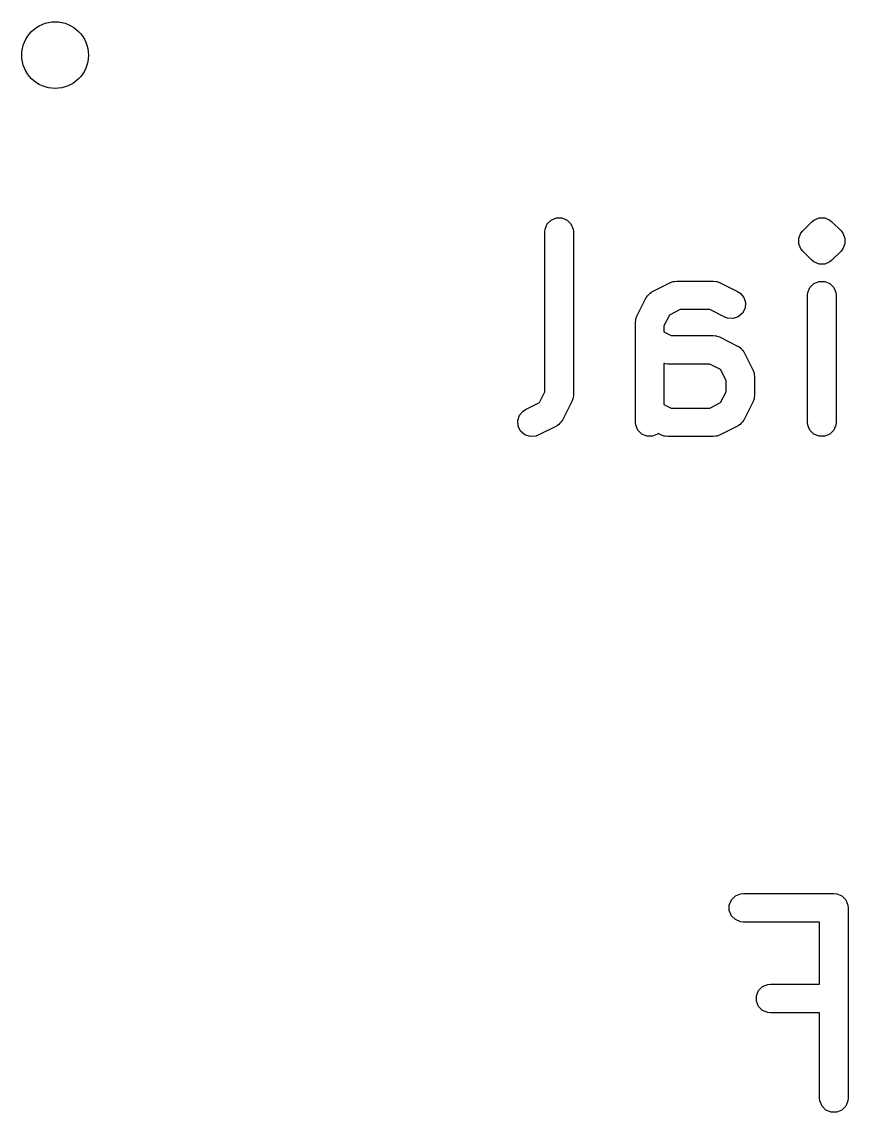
# Model space of a CAD drawing. Extents: x 4.93 to 6.66, y -4.88 to -3.77.
# Drawn here: x 4.9254 to 5.0964, y -4.4274 to -4.2019 of the extents above; entities that cross this region are included whole.
import ezdxf

# ---------------------------------------------------------------- set-up
doc = ezdxf.new("R2010")
doc.units = 0
doc.header["$MEASUREMENT"] = 0
doc.layers.add('BLACK', color=7, linetype='CONTINUOUS')

msp = doc.modelspace()

# ---------------------------------------------------------------- linework, layer by layer
at = {"layer": 'BLACK', "linetype": 'CONTINUOUS'}
for p, q in [((5.03414, -4.24372), (5.03495, -4.24291)), ((5.03495, -4.24291), (5.03602, -4.24247)), ((5.03602, -4.24247), (5.03717, -4.24247)), ((5.03717, -4.24247), (5.03823, -4.24291)), ((5.03823, -4.24291), (5.03905, -4.24372)), ((5.087, -4.24515), (5.08887, -4.24328)), ((5.08887, -4.24328), (5.08932, -4.24291)), ((5.08932, -4.24291), (5.09038, -4.24247)), ((5.09038, -4.24247), (5.09154, -4.24247)), ((5.09154, -4.24247), (5.09154, -4.24247)), ((5.09154, -4.24247), (5.0926, -4.24291)), ((5.0926, -4.24291), (5.09305, -4.24328)), ((5.09305, -4.24328), (5.09492, -4.24515)), ((5.03364, -4.24536), (5.0337, -4.24479)), ((5.03364, -4.27841), (5.03364, -4.24536)), ((5.0337, -4.24479), (5.03414, -4.24372)), ((5.03905, -4.24372), (5.03949, -4.24479)), ((5.03949, -4.24479), (5.03954, -4.24536)), ((5.03954, -4.24536), (5.03954, -4.27911)), ((5.08619, -4.24666), (5.08663, -4.2456)), ((5.08663, -4.2456), (5.087, -4.24515)), ((5.09492, -4.24515), (5.09529, -4.2456)), ((5.09529, -4.2456), (5.09543, -4.24594)), ((5.08619, -4.24781), (5.08619, -4.24666)), ((5.08663, -4.24888), (5.08619, -4.24781)), ((5.09573, -4.24781), (5.09529, -4.24888)), ((5.09543, -4.24594), (5.09573, -4.24666)), ((5.09573, -4.24666), (5.09573, -4.24781)), ((5.087, -4.24933), (5.08663, -4.24888)), ((5.08887, -4.2512), (5.087, -4.24933)), ((5.09492, -4.24933), (5.09305, -4.2512)), ((5.09529, -4.24888), (5.09492, -4.24933)), ((5.08932, -4.25157), (5.08887, -4.2512)), ((5.09038, -4.25201), (5.08932, -4.25157)), ((5.09154, -4.25201), (5.09038, -4.25201)), ((5.09038, -4.25201), (5.09038, -4.25201)), ((5.0926, -4.25157), (5.09154, -4.25201)), ((5.09154, -4.25201), (5.09154, -4.25201)), ((5.09305, -4.2512), (5.0926, -4.25157)), ((5.05589, -4.25772), (5.05964, -4.25585)), ((5.05964, -4.25585), (5.06018, -4.25564)), ((5.06018, -4.25564), (5.06029, -4.25563)), ((5.06029, -4.25563), (5.06039, -4.25559)), ((5.06039, -4.25559), (5.06096, -4.25553)), ((5.06096, -4.25553), (5.06846, -4.25553)), ((5.06846, -4.25553), (5.06904, -4.25559)), ((5.06904, -4.25559), (5.06914, -4.25563)), ((5.06914, -4.25563), (5.06924, -4.25564)), ((5.06924, -4.25564), (5.06978, -4.25585)), ((5.06978, -4.25585), (5.07353, -4.25772)), ((5.08806, -4.25791), (5.0885, -4.25685)), ((5.0885, -4.25685), (5.08932, -4.25603)), ((5.08932, -4.25603), (5.09038, -4.25559)), ((5.09038, -4.25559), (5.09154, -4.25559)), ((5.09154, -4.25559), (5.0926, -4.25603)), ((5.0926, -4.25603), (5.09342, -4.25685)), ((5.09342, -4.25685), (5.09386, -4.25791)), ((5.0527, -4.26279), (5.05457, -4.25904)), ((5.05457, -4.25904), (5.05463, -4.25894)), ((5.05463, -4.25894), (5.05465, -4.2589)), ((5.05465, -4.2589), (5.0547, -4.25884)), ((5.0547, -4.25884), (5.05488, -4.25855)), ((5.05488, -4.25855), (5.05516, -4.25831)), ((5.05516, -4.25831), (5.0554, -4.25803)), ((5.0554, -4.25803), (5.0557, -4.25784)), ((5.0557, -4.25784), (5.05575, -4.2578)), ((5.05575, -4.2578), (5.0558, -4.25778)), ((5.0558, -4.25778), (5.05589, -4.25772)), ((5.07353, -4.25772), (5.07402, -4.25803)), ((5.07402, -4.25803), (5.07478, -4.2589)), ((5.07478, -4.2589), (5.07514, -4.25999)), ((5.08801, -4.25849), (5.08806, -4.25791)), ((5.08801, -4.28473), (5.08801, -4.25849)), ((5.09386, -4.25791), (5.09391, -4.25849)), ((5.09391, -4.25849), (5.09391, -4.28473)), ((5.06166, -4.26144), (5.05942, -4.26256)), ((5.06777, -4.26144), (5.06166, -4.26144)), ((5.07089, -4.263), (5.06777, -4.26144)), ((5.07506, -4.26114), (5.07455, -4.26217)), ((5.07514, -4.25999), (5.07506, -4.26114)), ((5.05239, -4.26411), (5.05244, -4.26353)), ((5.05244, -4.26353), (5.05248, -4.26344)), ((5.05248, -4.26344), (5.05249, -4.26333)), ((5.05249, -4.26333), (5.0527, -4.26279)), ((5.05942, -4.26256), (5.05829, -4.26481)), ((5.07143, -4.26321), (5.07089, -4.263)), ((5.07258, -4.26329), (5.07143, -4.26321)), ((5.07367, -4.26293), (5.07258, -4.26329)), ((5.07455, -4.26217), (5.07367, -4.26293)), ((5.05239, -4.28473), (5.05239, -4.26411)), ((5.05829, -4.26481), (5.05829, -4.26604)), ((5.05829, -4.26604), (5.05979, -4.26678)), ((5.05979, -4.26678), (5.06846, -4.26678)), ((5.06846, -4.26678), (5.06904, -4.26684)), ((5.06904, -4.26684), (5.06914, -4.26688)), ((5.06914, -4.26688), (5.06924, -4.26689)), ((5.06924, -4.26689), (5.06978, -4.26709)), ((5.06978, -4.26709), (5.07353, -4.26897)), ((5.07353, -4.26897), (5.07363, -4.26903)), ((5.07363, -4.26903), (5.07367, -4.26904)), ((5.07367, -4.26904), (5.07373, -4.26909)), ((5.07373, -4.26909), (5.07402, -4.26928)), ((5.07402, -4.26928), (5.07427, -4.26956)), ((5.07427, -4.26956), (5.07455, -4.2698)), ((5.07455, -4.2698), (5.07473, -4.27009)), ((5.07473, -4.27009), (5.07478, -4.27015)), ((5.07478, -4.27015), (5.07479, -4.27019)), ((5.07479, -4.27019), (5.07485, -4.27029)), ((5.07485, -4.27029), (5.07673, -4.27404)), ((5.05831, -4.27258), (5.05829, -4.27258)), ((5.05829, -4.27258), (5.05829, -4.28103)), ((5.05842, -4.27259), (5.05831, -4.27258)), ((5.05851, -4.27263), (5.05842, -4.27259)), ((5.05909, -4.27269), (5.05851, -4.27263)), ((5.06777, -4.27269), (5.05909, -4.27269)), ((5.07001, -4.27381), (5.06777, -4.27269)), ((5.07113, -4.27606), (5.07001, -4.27381)), ((5.07673, -4.27404), (5.07694, -4.27458)), ((5.07694, -4.27458), (5.07694, -4.27469)), ((5.07694, -4.27469), (5.07698, -4.27478)), ((5.07698, -4.27478), (5.07704, -4.27536)), ((5.07113, -4.27841), (5.07113, -4.27606)), ((5.07704, -4.27536), (5.07704, -4.27911)), ((5.03252, -4.28066), (5.03364, -4.27841)), ((5.03954, -4.27911), (5.03949, -4.27968)), ((5.07001, -4.28066), (5.07113, -4.27841)), ((5.07704, -4.27911), (5.07698, -4.27968)), ((5.02965, -4.28209), (5.03252, -4.28066)), ((5.03923, -4.28043), (5.03736, -4.28418)), ((5.03944, -4.27989), (5.03923, -4.28043)), ((5.03945, -4.27978), (5.03944, -4.27989)), ((5.03949, -4.27968), (5.03945, -4.27978)), ((5.05829, -4.28103), (5.05979, -4.28178)), ((5.06777, -4.28178), (5.07001, -4.28066)), ((5.07673, -4.28043), (5.07485, -4.28418)), ((5.07694, -4.27989), (5.07673, -4.28043)), ((5.07698, -4.27968), (5.07694, -4.27978)), ((5.07694, -4.27978), (5.07694, -4.27989)), ((5.02804, -4.28436), (5.0284, -4.28327)), ((5.0284, -4.28327), (5.02916, -4.2824)), ((5.02916, -4.2824), (5.02965, -4.28209)), ((5.05979, -4.28178), (5.06777, -4.28178)), ((5.02812, -4.28551), (5.02804, -4.28436)), ((5.02863, -4.28654), (5.02812, -4.28551)), ((5.03604, -4.2855), (5.03229, -4.28737)), ((5.03613, -4.28544), (5.03604, -4.2855)), ((5.03618, -4.28542), (5.03613, -4.28544)), ((5.03624, -4.28537), (5.03618, -4.28542)), ((5.03653, -4.28519), (5.03624, -4.28537)), ((5.03677, -4.28491), (5.03653, -4.28519)), ((5.03705, -4.28467), (5.03677, -4.28491)), ((5.03723, -4.28438), (5.03705, -4.28467)), ((5.03728, -4.28432), (5.03723, -4.28438)), ((5.0373, -4.28428), (5.03728, -4.28432)), ((5.03736, -4.28418), (5.0373, -4.28428)), ((5.05244, -4.28531), (5.05239, -4.28473)), ((5.05288, -4.28637), (5.05244, -4.28531)), ((5.07353, -4.2855), (5.06978, -4.28737)), ((5.07363, -4.28544), (5.07353, -4.2855)), ((5.07367, -4.28542), (5.07363, -4.28544)), ((5.07373, -4.28537), (5.07367, -4.28542)), ((5.07402, -4.28519), (5.07373, -4.28537)), ((5.07427, -4.28491), (5.07402, -4.28519)), ((5.07455, -4.28467), (5.07427, -4.28491)), ((5.07473, -4.28438), (5.07455, -4.28467)), ((5.07478, -4.28432), (5.07473, -4.28438)), ((5.07479, -4.28428), (5.07478, -4.28432)), ((5.07485, -4.28418), (5.07479, -4.28428)), ((5.08806, -4.28531), (5.08801, -4.28473)), ((5.0885, -4.28637), (5.08806, -4.28531)), ((5.09386, -4.28531), (5.09342, -4.28637)), ((5.09391, -4.28473), (5.09386, -4.28531)), ((5.02951, -4.2873), (5.02863, -4.28654)), ((5.0306, -4.28766), (5.02951, -4.2873)), ((5.03175, -4.28758), (5.0306, -4.28766)), ((5.03229, -4.28737), (5.03175, -4.28758)), ((5.0537, -4.28719), (5.05288, -4.28637)), ((5.05476, -4.28763), (5.0537, -4.28719)), ((5.05592, -4.28763), (5.05476, -4.28763)), ((5.05698, -4.28719), (5.05592, -4.28763)), ((5.05712, -4.28705), (5.05698, -4.28719)), ((5.05777, -4.28737), (5.05712, -4.28705)), ((5.05831, -4.28758), (5.05777, -4.28737)), ((5.05842, -4.28759), (5.05831, -4.28758)), ((5.05851, -4.28763), (5.05842, -4.28759)), ((5.05909, -4.28769), (5.05851, -4.28763)), ((5.06846, -4.28769), (5.05909, -4.28769)), ((5.06904, -4.28763), (5.06846, -4.28769)), ((5.06914, -4.28759), (5.06904, -4.28763)), ((5.06924, -4.28758), (5.06914, -4.28759)), ((5.06978, -4.28737), (5.06924, -4.28758)), ((5.08932, -4.28719), (5.0885, -4.28637)), ((5.09038, -4.28763), (5.08932, -4.28719)), ((5.09154, -4.28763), (5.09038, -4.28763)), ((5.0926, -4.28719), (5.09154, -4.28763)), ((5.09342, -4.28637), (5.0926, -4.28719)), ((5.07225, -4.38349), (5.07307, -4.38267)), ((5.07307, -4.38267), (5.07413, -4.38223)), ((5.07413, -4.38223), (5.07471, -4.38217)), ((5.07471, -4.38217), (5.09345, -4.38217)), ((5.09345, -4.38217), (5.09403, -4.38223)), ((5.09403, -4.38223), (5.09509, -4.38267)), ((5.09509, -4.38267), (5.09591, -4.38349)), ((5.07181, -4.38455), (5.07225, -4.38349)), ((5.07181, -4.3857), (5.07181, -4.38455)), ((5.09591, -4.38349), (5.09635, -4.38455)), ((5.09635, -4.38455), (5.09641, -4.38513)), ((5.09641, -4.38513), (5.09641, -4.4245)), ((5.07225, -4.38677), (5.07181, -4.3857)), ((5.07307, -4.38758), (5.07225, -4.38677)), ((5.07413, -4.38802), (5.07307, -4.38758)), ((5.07471, -4.38808), (5.07413, -4.38802)), ((5.0905, -4.38808), (5.07471, -4.38808)), ((5.0905, -4.40092), (5.0905, -4.38808)), ((5.07869, -4.40142), (5.07975, -4.40098)), ((5.07975, -4.40098), (5.08033, -4.40092)), ((5.08033, -4.40092), (5.0905, -4.40092)), ((5.07743, -4.4033), (5.07787, -4.40223)), ((5.07743, -4.40445), (5.07743, -4.4033)), ((5.07787, -4.40223), (5.07869, -4.40142)), ((5.07787, -4.40551), (5.07743, -4.40445)), ((5.07869, -4.40633), (5.07787, -4.40551)), ((5.07975, -4.40677), (5.07869, -4.40633)), ((5.08033, -4.40683), (5.07975, -4.40677)), ((5.0905, -4.40683), (5.08033, -4.40683)), ((5.0905, -4.4245), (5.0905, -4.40683)), ((5.09056, -4.42507), (5.0905, -4.4245)), ((5.091, -4.42614), (5.09056, -4.42507)), ((5.09635, -4.42507), (5.09591, -4.42614)), ((5.09641, -4.4245), (5.09635, -4.42507)), ((5.09181, -4.42695), (5.091, -4.42614)), ((5.09288, -4.42739), (5.09181, -4.42695)), ((5.09403, -4.42739), (5.09288, -4.42739)), ((5.09509, -4.42695), (5.09403, -4.42739)), ((5.09591, -4.42614), (5.09509, -4.42695))]:
    msp.add_line(p, q, dxfattribs=at)
at = {"layer": 'BLACK'}
msp.add_circle((4.93232, -4.20881), 0.00689, dxfattribs=at)
msp.add_circle((4.93232, -4.20881), 0.00689, dxfattribs=at)

doc.saveas('drawing.dxf')
